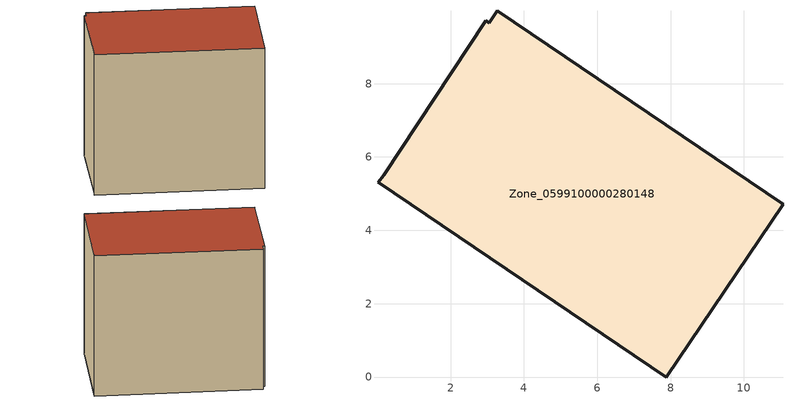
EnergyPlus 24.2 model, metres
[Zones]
Zone_0599100000280148
 floor ground (C_G): 2.96,9.71 3.05,9.66 3.27,9.98 11.06,4.71 7.88,0 0.04,5.3 0.17,5.51 z1.41
 wall outside (C_F): 11.06,4.71 3.27,9.98 3.05,9.66 2.96,9.71 0.17,5.51 0.04,5.3 7.88,0 11.06,4.71 z1.41:9.91
 roof outside (C_R): 3.05,9.66 2.96,9.71 0.17,5.51 0.04,5.3 7.88,0 11.06,4.71 3.27,9.98 z9.91
[BUILDING]
Pand.0599100000280148: North Axis=0; Terrain=City; Loads Convergence Tolerance Value=0.04; Temperature Convergence Tolerance Value=0.4; Solar Distribution=FullExterior; Maximum Number of Warmup Days=25; Minimum Number of Warmup Days=1
[Site:Location]
Rotterdam.The.Hague.AP_ZH_NLD Design_Conditions: Latitude=51.96; Longitude=4.45; Time Zone=1; Elevation=-4.5
[SITE:GROUNDTEMPERATURE:BUILDINGSURFACE]
18, 18, 18, 18, 18, 18, 18, 18, 18, 18, 18, 18
[MATERIAL] Thermal Absorptance=0.9; Solar Absorptance=0.7; Visible Absorptance=0.7
Name | Roughness | Thickness | Conductivity | Density | Specific Heat
G.TI.1975-1991 | MediumSmooth | 0.15 | 0.288461 | 540 | 1210
F.TI.1975-1991 | Rough | 0.3 | 0.230769 | 1920 | 840
R.TI.1975-1991 | MediumRough | 0.2 | 0.153846 | 1500 | 1000
[CONSTRUCTION]
C_G: G.TI.1975-1991
C_F: F.TI.1975-1991
C_R: R.TI.1975-1991
[ZONE]
Zone_0599100000280148: Type=1; Multiplier=1; Ceiling Height=Autocalculate; Volume=Autocalculate; Floor Area=autocalculate; Part of Total Floor Area=Yes
[ZONEINFILTRATION:DESIGNFLOWRATE]
Infil_Zone_0599100000280148: Zone or ZoneList or Space or SpaceList=Zone_0599100000280148; Schedule=AlwaysOn; Design Flow Rate Calculation Method=Flow/Area; Flow Rate per Floor Area=0.003; Constant Term Coefficient=1; Temperature Term Coefficient=0; Velocity Term Coefficient=0; Velocity Squared Term Coefficient=0
[HVACTEMPLATE:ZONE:IDEALLOADSAIRSYSTEM]
Zone_0599100000280148: Maximum Heating Supply Air Temperature=50; Minimum Cooling Supply Air Temperature=13; Maximum Heating Supply Air Humidity Ratio=0.0156; Minimum Cooling Supply Air Humidity Ratio=0.0077; Heating Limit=NoLimit; Cooling Limit=NoLimit; Dehumidification Control Type=ConstantSensibleHeatRatio; Cooling Sensible Heat Ratio=0.7; Dehumidification Setpoint=60; Humidification Control Type=None; Humidification Setpoint=30; Outdoor Air Method=None; Outdoor Air Flow Rate per Person=0.00944; Outdoor Air Flow Rate per Zone Floor Area=0; Outdoor Air Flow Rate per Zone=0; Demand Controlled Ventilation Type=None; Outdoor Air Economizer Type=NoEconomizer; Heat Recovery Type=None; Sensible Heat Recovery Effectiveness=0.7; Latent Heat Recovery Effectiveness=0.65
[ZONECONTROL:THERMOSTAT]
ThermostatControl_Zone_0599100000280148: Zone or ZoneList=Zone_0599100000280148; Control Type Schedule=DualSetpointControlType; Control 1=Thermostat_Zone_0599100000280148; Temperature Difference Between Cutout And Setpoint=0
[THERMOSTATSETPOINT:DUALSETPOINT]
Thermostat_Zone_0599100000280148: Heating Setpoint Temperature Schedule=HeatingSetpoint_Zone_0599100000280148; Cooling Setpoint Temperature Schedule=CoolingSetpoint_Zone_0599100000280148
[SCHEDULE:COMPACT]
HeatingSetpoint_Zone_0599100000280148: Through: 12/31, For: AllDays, Until: 24:00, 21
CoolingSetpoint_Zone_0599100000280148: Through: 12/31, For: AllDays, Until: 24:00, 24
DualSetpointControlType: Through: 12/31, For: AllDays, Until: 24:00, 4
AlwaysOn: Through: 12/31, For: AllDays, Until: 24:00, 1
